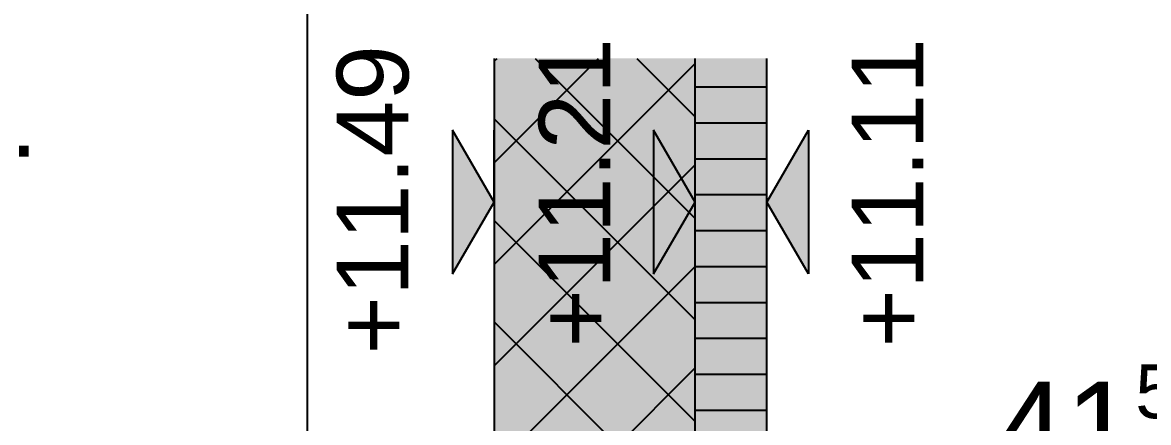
# Model space of a CAD drawing. Header units: centimetres. Extents: x 0.3 to 84.3, y 0.3 to 59.7.
# Drawn here: x 52.726 to 55.863, y 12.71 to 13.824 of the extents above; entities that cross this region are included whole.
import ezdxf

# ---------------------------------------------------------------- set-up
doc = ezdxf.new("R2010")
doc.units = ezdxf.units.CM
doc.linetypes.add('AUSGEZOGEN', pattern=[0])
for name, color, linetype, lineweight in [('Bodenplatte', 7, 'AUSGEZOGEN', 35), ('Text Koten', 7, 'AUSGEZOGEN', 50), ('Werkplan- Ausfuehrungsmasse', 7, 'AUSGEZOGEN', 25)]:
    doc.layers.add(name, color=color, linetype=linetype, lineweight=lineweight)
doc.styles.add('ARIAL', font='ARIAL.TTF')

msp = doc.modelspace()

# ---------------------------------------------------------------- hatches: boundary and pattern name
at = {"layer": 'Bodenplatte', "linetype": 'AUSGEZOGEN', "lineweight": 25, "true_color": 0xe0ffe0}
msp.add_hatch(color=254, dxfattribs=at).paths.add_polyline_path([(54.04, 13.724), (54.04, 11.724), (54.6, 11.724), (54.6, 13.724)])
at = {"layer": 'Bodenplatte', "linetype": 'AUSGEZOGEN', "lineweight": 25, "true_color": 0xc4ffc4}
msp.add_hatch(color=254, dxfattribs=at).paths.add_polyline_path([(54.6, 13.724), (54.6, 11.044), (54.8, 11.044), (54.8, 13.724)])
at = {"layer": 'Bodenplatte', "linetype": 'AUSGEZOGEN', "lineweight": 25}
for points in [[(53.924, 13.524), (53.924, 13.124), (54.04, 13.324)], [(54.484, 13.524), (54.484, 13.124), (54.6, 13.324)]]:
    msp.add_hatch(color=7, dxfattribs=at).paths.add_polyline_path(points)
msp.add_hatch(color=7, dxfattribs=at).paths.add_polyline_path([(54.916, 13.524), (54.916, 13.124), (54.8, 13.324)], flags=16)

# ---------------------------------------------------------------- linework, layer by layer
at = {"layer": 'Bodenplatte', "color": 7, "linetype": 'AUSGEZOGEN', "lineweight": 25}
for p, q in [((54.04, 13.724), (54.04, 11.724)), ((54.04, 13.4332), (54.3308, 13.724)), ((54.04, 13.716), (54.048, 13.724)), ((54.04, 13.1503), (54.6, 13.7103)), ((54.1545, 13.724), (54.6, 13.2785)), ((54.4374, 13.724), (54.6, 13.5614)), ((54.6, 11.724), (54.6, 13.724)), ((54.8, 11.044), (54.8, 13.724)), ((54.6, 13.6446), (54.8, 13.6446)), ((54.04, 13.5557), (54.6, 12.9957)), ((54.04, 13.324), (53.924, 13.524)), ((53.924, 13.524), (53.924, 13.124)), ((54.04, 13.324), (54.04, 13.524)), ((54.6, 13.324), (54.484, 13.524)), ((54.484, 13.524), (54.484, 13.124)), ((54.6, 13.5446), (54.8, 13.5446)), ((54.6, 13.324), (54.6, 13.524)), ((54.8, 13.324), (54.916, 13.524)), ((54.8, 13.324), (54.8, 13.524)), ((54.916, 13.524), (54.916, 13.124)), ((54.04, 12.8675), (54.6, 13.4275)), ((54.6, 13.4446), (54.8, 13.4446)), ((54.6, 13.3446), (54.8, 13.3446)), ((53.924, 13.124), (54.04, 13.324)), ((54.04, 13.324), (54.04, 13.324)), ((54.04, 13.324), (54.04, 13.324)), ((54.04, 13.324), (54.04, 13.324)), ((54.04, 13.324), (54.04, 13.324)), ((54.484, 13.124), (54.6, 13.324)), ((54.6, 13.324), (54.6, 13.324)), ((54.6, 13.324), (54.6, 13.324)), ((54.6, 13.324), (54.6, 13.324)), ((54.6, 13.324), (54.6, 13.324)), ((54.916, 13.124), (54.8, 13.324)), ((54.8, 13.324), (54.8, 13.324)), ((54.8, 13.324), (54.8, 13.324)), ((54.8, 13.324), (54.8, 13.324)), ((54.8, 13.324), (54.8, 13.324)), ((54.04, 13.2728), (54.6, 12.7128)), ((54.6, 13.2446), (54.8, 13.2446)), ((54.04, 12.5847), (54.6, 13.1447)), ((54.6, 13.1446), (54.8, 13.1446)), ((54.6, 13.0446), (54.8, 13.0446)), ((54.04, 12.99), (54.6, 12.43)), ((54.6, 12.9446), (54.8, 12.9446)), ((54.04, 12.3018), (54.6, 12.8618)), ((54.6, 12.8446), (54.8, 12.8446)), ((54.6, 12.7446), (54.8, 12.7446))]:
    msp.add_line(p, q, dxfattribs=at)
at = {"layer": 'Werkplan- Ausfuehrungsmasse', "color": 7, "linetype": 'AUSGEZOGEN', "lineweight": 25}
msp.add_lwpolyline([(53.52, 12.074), (53.52, 15.8461), (53.52, 15.8461), (53.52, 23.934)], dxfattribs=at)

# ---------------------------------------------------------------- texts
at = {"layer": 'Bodenplatte', "color": 7, "linetype": 'AUSGEZOGEN', "lineweight": 35, "char_height": 0.2, "width": 0.1, "attachment_point": 7, "rotation": 90, "style": 'ARIAL'}
for s, insert in [('+11.49', (53.804, 12.899)), ('+11.21', (54.364, 12.9185)), ('+11.11', (55.236, 12.9185))]:
    msp.add_mtext(s, dxfattribs=dict(at, insert=insert))
at = {"layer": 'Text Koten', "color": 7, "linetype": 'AUSGEZOGEN', "lineweight": 35, "insert": (50.44, 13.4473), "char_height": 0.2, "width": 0.1, "attachment_point": 7, "style": 'ARIAL'}
msp.add_mtext('uk\\~r.\\~St.\\~\\~:\\~uk\\~r.\\~De.', dxfattribs=at)
at = {"layer": 'Werkplan- Ausfuehrungsmasse', "color": 7, "linetype": 'AUSGEZOGEN', "lineweight": 50, "attachment_point": 7, "style": 'ARIAL'}
for s, insert, char_height, width in [('5', (55.8261, 12.7198), 0.15, 0.075), ('41', (55.4376, 12.574), 0.25, 0.125)]:
    msp.add_mtext(s, dxfattribs=dict(at, insert=insert, char_height=char_height, width=width))

doc.saveas('drawing.dxf')
